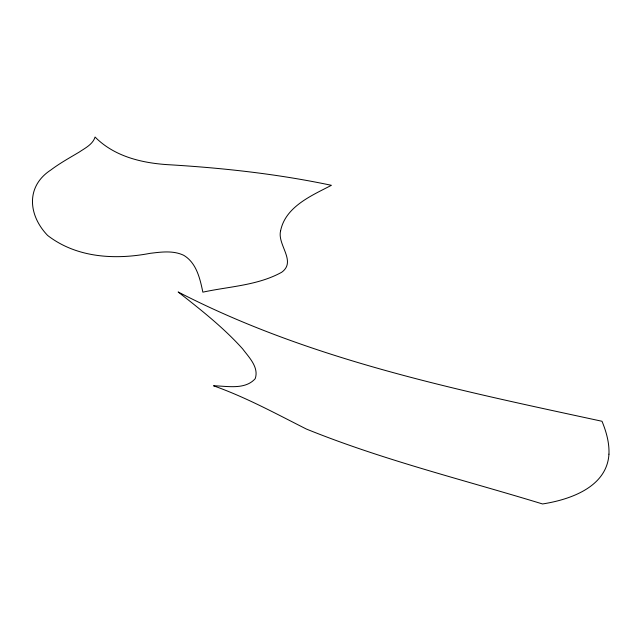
<?xml version="1.0" encoding="UTF-8"?>
<svg xmlns="http://www.w3.org/2000/svg" width="641" height="641" viewBox="0 0 641 641"><rect width="100%" height="100%" fill="white"/><g stroke="black" fill="none" stroke-linecap="round" stroke-linejoin="round"><path stroke-width="0.96" d="M280.574 230.944C277.176 244.894 296.703 261.344 281.744 272.225C257.738 285.533 229.206 286.423 202.852 292.16C200.024 278.635 196.515 262.922 183.711 255.302C173.174 250.278 161.203 252.001 150.042 253.347C115.204 259.99 76.728 257.938 47.626 235.447C28.164 215.2 25.632 186.371 50.839 169.993C59.789 163.247 69.613 157.83 79.212 152.093C85.173 148.047 92.785 144.425 95.076 137.038C114.947 157.133 143.592 163.463 170.851 164.849C224.751 168.158 278.539 174.136 331.413 185.305C311.702 195.577 285.365 206.602 280.574 230.944M608.95 454.165C606.923 487.104 570.137 499.66 542.55 503.962C463.619 479.797 382.957 460.078 306.326 429.021C275.854 413.629 245.824 397.228 213.525 385.786C227.106 386.002 244.942 390.121 255.182 378.727C259.22 367.333 248.852 357.205 242.61 348.84C223.405 327.471 200.697 309.659 178.158 291.984C310.492 360.258 457.65 390.016 602.003 421.273C606.29 431.689 609.447 442.803 608.95 454.165"/></g></svg>
